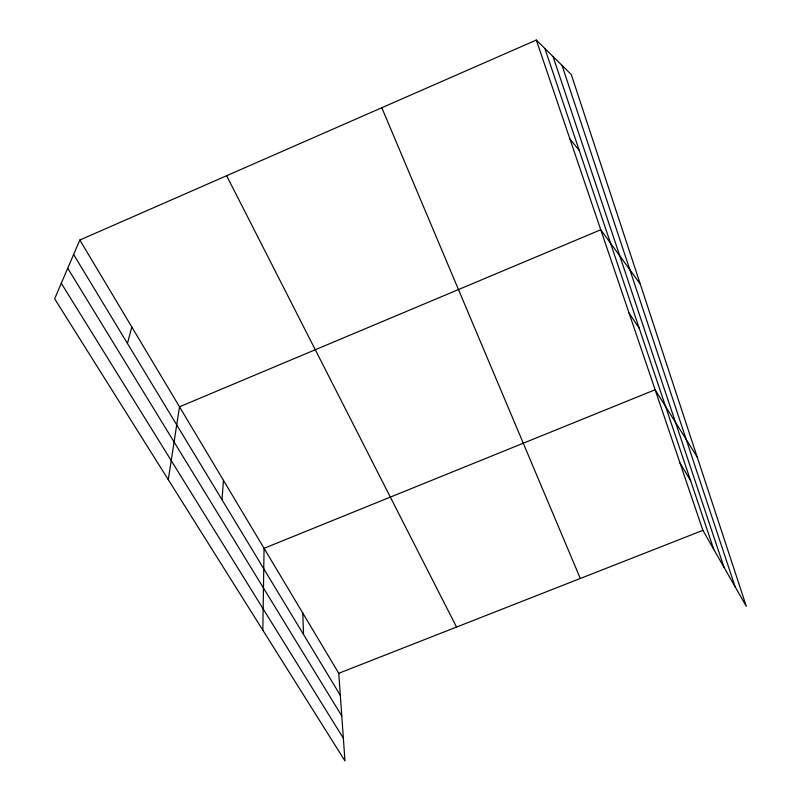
<?xml version="1.0" encoding="UTF-8"?>
<svg xmlns="http://www.w3.org/2000/svg" width="801" height="801" viewBox="0 0 801 801"><rect width="100%" height="100%" fill="white"/><g stroke="black" fill="none" stroke-linecap="round" stroke-linejoin="round"><path stroke-width="1.2" d="M262.828 630.187L264.07 548.315L655.118 389.757L697.19 457.031M221.997 499.744L223.459 480.35M168.27 479.659L179.504 406.808L600.76 229.757L640.239 284.005M127.439 343.449L131.795 326.988M79.83 240.03L54.638 298.773L344.971 760.95L338.763 673.291L79.83 240.03L536.31 40.05L571.293 74.543L746.362 606.407L702.888 530.352L536.31 40.05M338.763 673.291L702.888 530.352M569.962 139.114L579.213 150.298M629.045 313.011L639.218 328.27M61.287 283.264L343.369 738.272M67.735 268.235L341.787 715.974M73.622 254.488L340.325 695.318M679.929 462.778L690.652 480.81M226.643 175.709L456.53 627.063M381.797 107.734L580.304 578.472M544.89 48.511L713.791 549.426M553.07 56.571L724.024 567.338M562.032 65.402L735.088 586.682M302.818 613.145L303.519 634.482"/></g></svg>
